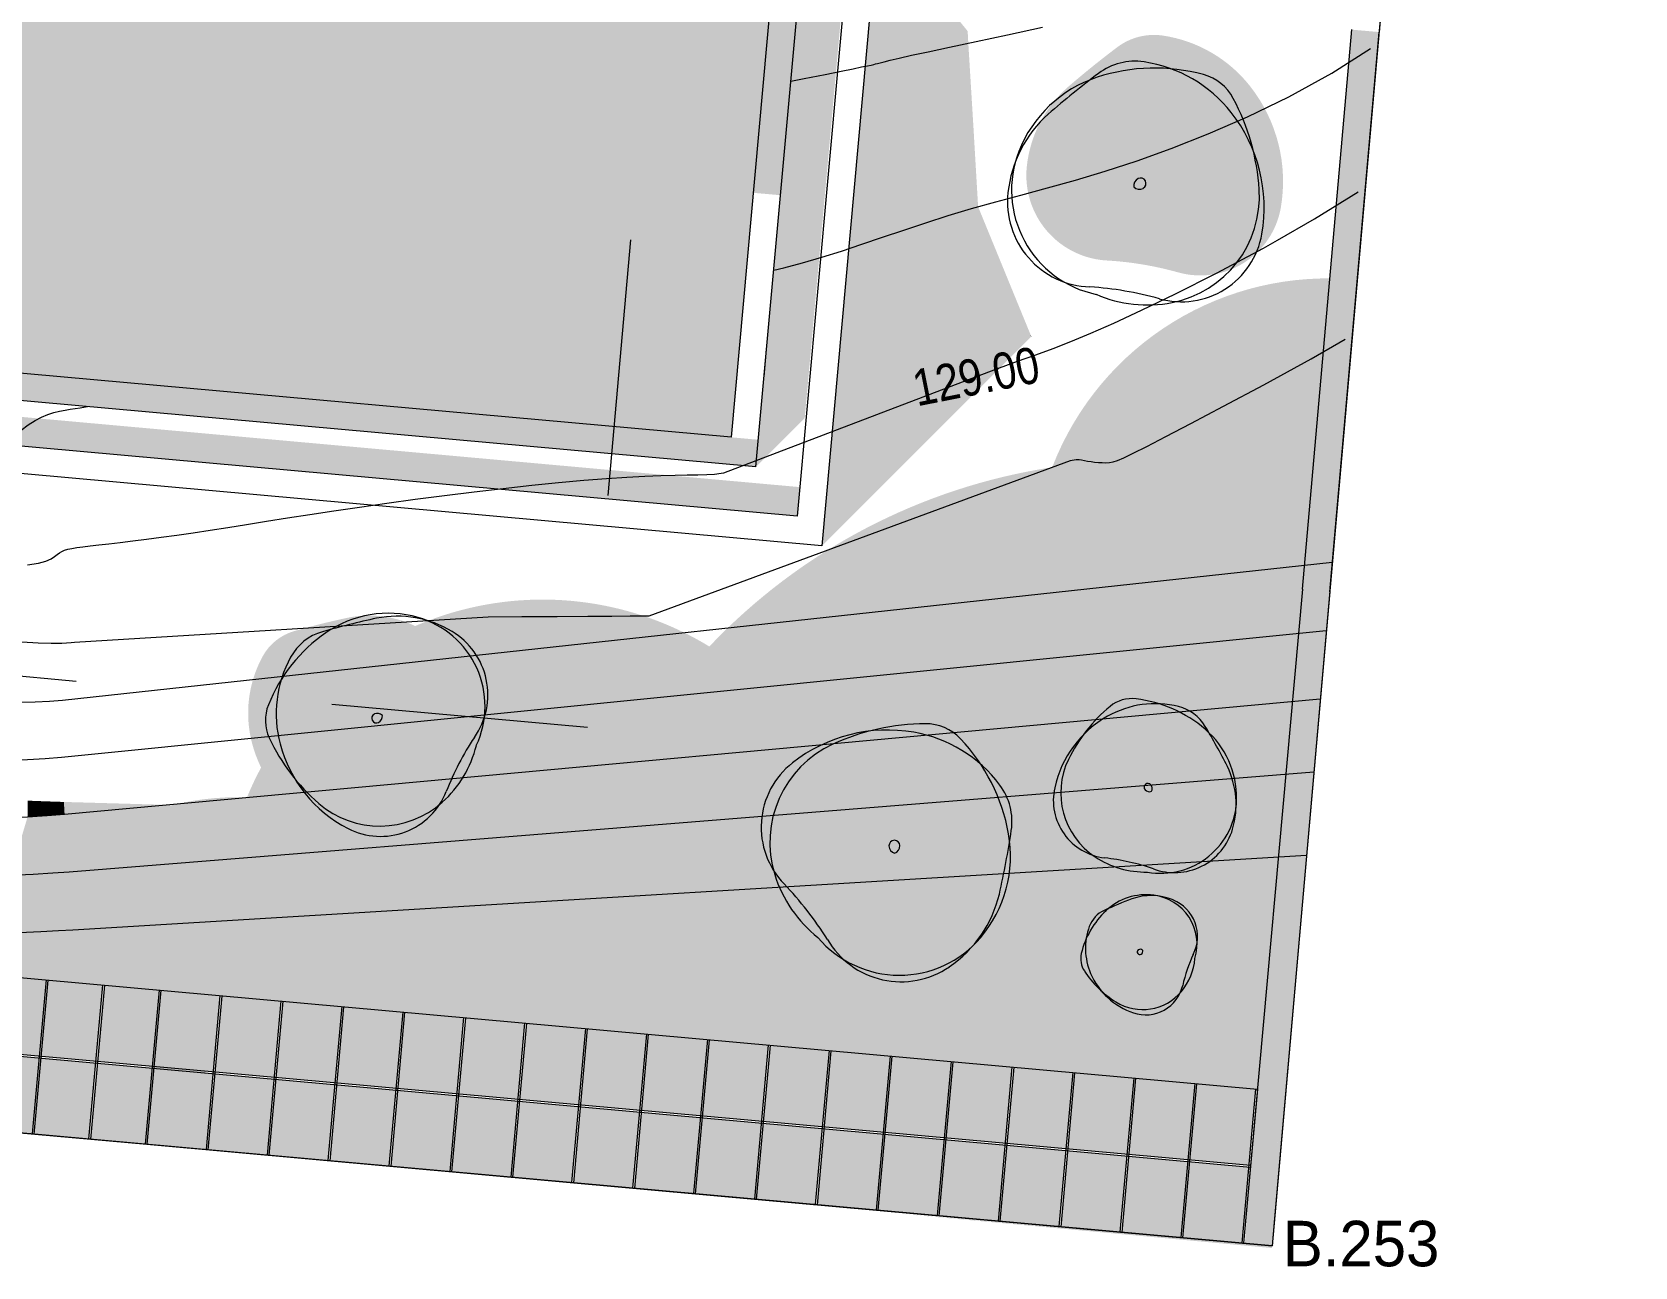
# Model space of a CAD drawing. Header units: centimetres. Extents: x -4381 to 5639, y -3920 to 4826.
# Drawn here: x 181.91 to 190.72, y 55.31 to 62.11 of the extents above; entities that cross this region are included whole.
import ezdxf
from ezdxf.xclip import XClip

# ---------------------------------------------------------------- set-up
doc = ezdxf.new("R2010")
doc.units = ezdxf.units.CM
doc.header["$MEASUREMENT"] = 0
doc.header["$XCLIPFRAME"] = 0
doc.linetypes.add('Dashed', pattern=[0.564444, 0.282222, -0.282222])
for name, color, linetype, lineweight in [('0- COURBES DE NIVEAU_Pen_No__2', 8, 'Continuous', 5), ('0- SITE_Pen_No__101', 252, 'Continuous', 5), ('00-TREES_Pen_No__7', 7, 'Continuous', 5), ('0_Pen_No__1', 7, 'Continuous', 5), ('Cotation Courbes de niveau_Pen_No__7', 7, 'Continuous', 5), ('Dalles_Pen_No__101', 252, 'Continuous', 5), ('Diagramme_Pen_No__1', 7, 'Continuous', 5), ('Mur de clôture_Pen_No__1', 7, 'Continuous', 5), ('Mur de clôture_Pen_No__101', 252, 'Continuous', 5), ('Mur de clôture_Pen_No__7', 7, 'Continuous', 5), ('Structural - Bearing_Pen_No__1', 7, 'Continuous', 5)]:
    doc.layers.add(name, color=color, linetype=linetype, lineweight=lineweight)
for name, color, linetype, lineweight, true_color in [('00-TREES_Pen_No__184', 7, 'Continuous', 5, 0xc5d295), ('00-TREES_Pen_No__185', 7, 'Continuous', 5, 0xbce39b), ('00-TREES_Pen_No__44', 7, 'Continuous', 5, 0x029e21), ('0_Pen_No__102', 7, 'Continuous', 5, 0xcccccc), ('0_Pen_No__58', 7, 'Continuous', 5, 0xdf0000), ('Diagramme_Pen_No__9', 7, 'Continuous', 5, 0x3dad99), ('Mur de clôture_Pen_No__102', 7, 'Continuous', 5, 0xcccccc), ('RECULS_Pen_No__58', 7, 'Continuous', 5, 0xdf0000)]:
    doc.layers.add(name, color=color, linetype=linetype, lineweight=lineweight, true_color=true_color)
doc.layers.add('Drawing & Figure', color=7, linetype='Continuous')
doc.layers.add('Structural - Bearing', color=7, linetype='Continuous')
doc.styles.add('GENERATED_STYLE_2', font='')
doc.styles.get('GENERATED_STYLE_2').set_extended_font_data('Arial Narrow Occidental')

# ---------------------------------------------------------------- blocks, each defined once
blk = doc.blocks.new('Drawing_13_13', base_point=(-54.8524, -87.0921))
at = {"layer": '0- SITE_Pen_No__101', "linetype": 'Continuous', "lineweight": 0, "ltscale": 5, "true_color": 0x262626}
for points in [[(186.4922, 61.917), (186.5046, 61.9195), (186.5642, 62.7155)], [(186.5046, 61.9195), (186.5257, 61.9239), (186.5642, 62.7155)], [(186.5257, 61.9239), (186.5597, 61.9325), (186.5642, 62.7155)], [(186.5642, 62.7155), (186.5597, 61.9325), (186.5739, 61.9365)], [(187.0556, 62.1102), (186.5642, 62.7155), (186.9554, 62.022), (187.0591, 62.0438)], [(186.5642, 62.7155), (186.6295, 61.9505), (186.6785, 61.9619)], [(186.5642, 62.7155), (186.7465, 61.9772), (186.8376, 61.997)], [(186.5642, 62.7155), (186.8376, 61.997), (186.9554, 62.022)], [(186.5739, 61.9365), (186.5959, 61.9423), (186.5642, 62.7155)], [(186.5642, 62.7155), (186.5959, 61.9423), (186.6295, 61.9505)], [(186.6785, 61.9619), (186.7465, 61.9772), (186.5642, 62.7155)], [(186.9554, 62.022), (187.0874, 61.5813), (187.0591, 62.0438)], [(186.6785, 61.9619), (186.6295, 61.9505), (186.9492, 61.0962)], [(186.7465, 61.9772), (186.6785, 61.9619), (186.9492, 61.0962)], [(186.8376, 61.997), (186.7465, 61.9772), (187.0774, 61.1346)], [(187.0774, 61.1346), (186.7465, 61.9772), (186.9492, 61.0962)], [(186.9554, 62.022), (186.8376, 61.997), (187.0774, 61.1346)], [(187.0774, 61.1346), (187.113, 61.1446), (187.0874, 61.5813), (186.9554, 62.022)], [(186.4017, 60.9141), (186.4738, 60.938), (186.4922, 61.917)], [(186.4922, 61.917), (186.4738, 60.938), (186.5876, 60.9767)], [(186.5046, 61.9195), (186.4922, 61.917), (186.7046, 61.0165)], [(186.4922, 61.917), (186.5876, 60.9767), (186.7046, 61.0165)], [(186.5257, 61.9239), (186.5046, 61.9195), (186.7046, 61.0165)], [(186.5597, 61.9325), (186.5257, 61.9239), (186.5494, 61.9296)], [(186.5494, 61.9296), (186.5257, 61.9239), (186.5393, 61.927)], [(186.5393, 61.927), (186.5257, 61.9239), (186.825, 61.0565)], [(186.825, 61.0565), (186.5257, 61.9239), (186.7046, 61.0165)], [(186.5494, 61.9296), (186.5393, 61.927), (186.825, 61.0565)], [(186.5597, 61.9325), (186.5494, 61.9296), (186.825, 61.0565)], [(186.5739, 61.9365), (186.5597, 61.9325), (186.825, 61.0565)], [(186.5959, 61.9423), (186.5739, 61.9365), (186.825, 61.0565)], [(186.6295, 61.9505), (186.5959, 61.9423), (186.825, 61.0565)], [(186.9492, 61.0962), (186.6295, 61.9505), (186.825, 61.0565)], [(187.2164, 60.2541), (186.9492, 61.0962), (186.825, 61.0565)], [(187.0774, 61.1346), (186.9492, 61.0962), (187.3102, 60.3355), (187.3156, 60.3409)], [(186.9492, 61.0962), (187.2164, 60.2541), (187.2359, 60.2612), (187.3102, 60.3355)], [(187.113, 61.1446), (187.0774, 61.1346), (187.3919, 60.4172), (187.404, 60.4293), (187.4003, 60.4436)], [(187.0774, 61.1346), (187.3156, 60.3409), (187.3919, 60.4172)], [(187.1033, 60.2118), (186.7046, 61.0165), (186.5876, 60.9767)], [(187.1033, 60.2118), (186.825, 61.0565), (186.7046, 61.0165)], [(186.825, 61.0565), (187.1033, 60.2118), (187.2164, 60.2541)], [(187.1033, 60.2118), (186.4017, 60.9141), (186.3111, 59.9093)], [(187.1033, 60.2118), (186.4738, 60.938), (186.4017, 60.9141)], [(187.1033, 60.2118), (186.5876, 60.9767), (186.4738, 60.938)], [(187.4056, 60.4309), (187.4003, 60.4436), (187.404, 60.4293)], [(187.1473, 60.1726), (187.1033, 60.2118), (186.2542, 59.2795)], [(186.2542, 59.2795), (187.1033, 60.2118), (186.3111, 59.9093)], [(187.2164, 60.2541), (187.1033, 60.2118), (187.1473, 60.1726), (187.2219, 60.2472)], [(187.2164, 60.2541), (187.2219, 60.2472), (187.2359, 60.2612)], [(181.9678, 57.8756), (181.8872, 57.8787), (181.8872, 57.7898), (181.9956, 57.7967)], [(181.9678, 57.8756), (181.9956, 57.7967), (181.9926, 57.8747)], [(182.0667, 57.8722), (181.9926, 57.8747), (181.9956, 57.7967), (182.0905, 57.8041)], [(182.0667, 57.8722), (182.0905, 57.8041), (182.0867, 57.8716)], [(182.0867, 57.8716), (182.0905, 57.8041), (182.6497, 57.8556)], [(182.1153, 57.488), (183.5502, 57.688), (183.5579, 57.7736), (182.6497, 57.8556), (182.0905, 57.8041)], [(181.8872, 57.7898), (181.7909, 57.4686), (181.9183, 57.4752)], [(181.9183, 57.4752), (181.9956, 57.7967), (181.8872, 57.7898)], [(181.9956, 57.7967), (181.9183, 57.4752), (182.0255, 57.4817)], [(182.0255, 57.4817), (182.0905, 57.8041), (181.9956, 57.7967)], [(182.0905, 57.8041), (182.0255, 57.4817), (182.1153, 57.488)], [(183.5502, 57.688), (182.1153, 57.488), (183.5425, 57.6025)], [(183.5425, 57.6025), (182.1153, 57.488), (183.5337, 57.5053)], [(181.841, 57.1537), (181.9183, 57.4752), (181.7909, 57.4686)], [(181.9183, 57.4752), (181.841, 57.1537), (181.9604, 57.1593)], [(181.9604, 57.1593), (182.0255, 57.4817), (181.9183, 57.4752)], [(182.0255, 57.4817), (181.9604, 57.1593), (182.0567, 57.1643)], [(182.0567, 57.1643), (182.1153, 57.488), (182.0255, 57.4817)], [(182.1153, 57.488), (182.0567, 57.1643), (182.1356, 57.1689)], [(182.1153, 57.488), (182.1356, 57.1689), (184.724, 57.325), (183.5272, 57.433), (183.5337, 57.5053)], [(184.724, 57.325), (182.1356, 57.1689), (183.7679, 56.7321), (188.6541, 56.2913), (188.7256, 57.1019)], [(181.841, 57.1537), (180.8142, 56.9986), (182.6199, 56.8357), (183.357, 56.7692)], [(181.9604, 57.1593), (181.841, 57.1537), (183.357, 56.7692), (183.5248, 56.754)], [(181.9604, 57.1593), (183.5248, 56.754), (183.6588, 56.7419), (182.0567, 57.1643)], [(182.1356, 57.1689), (182.0567, 57.1643), (183.6588, 56.7419), (183.7679, 56.7321)], [(186.6865, 55.6073), (188.728, 55.4185), (188.7291, 55.4311)]]:
    blk.add_hatch(color=250, dxfattribs=at).paths.add_polyline_path(points)
at = {"layer": '00-TREES_Pen_No__184', "linetype": 'Continuous', "ltscale": 5}
blk.add_hatch(color=256, dxfattribs=at).paths.add_polyline_path([(188.8037, 56.2778), (189.1971, 60.7424, 0.337557), (187.5202, 59.7119, 0.166623), (185.6354, 58.7265, 0.461112), (183.0929, 57.8963, 0.32655), (181.6492, 56.9232)])
at = {"layer": '00-TREES_Pen_No__184', "linetype": 'Continuous', "lineweight": 0, "ltscale": 5, "true_color": 0xc0d6a6}
blk.add_hatch(color=9, dxfattribs=at).paths.add_polyline_path([(188.4542, 58.1893, 0.017395), (188.3329, 58.4103, 0.20069), (188.1859, 58.5193, 0.191615), (187.7954, 58.4656, 0.21255), (187.505, 58.0727, 0.444186), (187.7794, 57.687, -0.052301), (188.0473, 57.6268, 0.435859), (188.4831, 57.8457, 0.185878)])
at = {"layer": '00-TREES_Pen_No__185', "linetype": 'Continuous', "lineweight": 0, "ltscale": 5, "true_color": 0xcce9b3}
for points in [[(187.6026, 61.7993, 0.185878), (187.3808, 61.3669, 0.435859), (187.8317, 60.8484, -0.052301), (188.2131, 60.7835, 0.444186), (188.7772, 61.1393, 0.21255), (188.6089, 61.8068, 0.191615), (188.1288, 62.0858, 0.20069), (187.8789, 62.0224, 0.017395)], [(187.8764, 57.3282, 0.017395), (187.7238, 57.265, 0.20069), (187.6423, 57.1769, 0.191615), (187.6495, 56.9188, 0.21255), (187.8848, 56.7016, 0.444186), (188.1556, 56.8529, -0.052301), (188.2139, 57.0231, 0.435859), (188.1023, 57.3226, 0.185878)]]:
    blk.add_hatch(color=254, dxfattribs=at).paths.add_polyline_path(points)
at = {"layer": '00-TREES_Pen_No__44', "linetype": 'Continuous', "lineweight": 0, "ltscale": 5, "true_color": 0xbfe6c6}
for points in [[(183.652, 58.8856, 0.017395), (183.3536, 58.8112, 0.20069), (183.1792, 58.6717, 0.191615), (183.1212, 58.1943, 0.21255), (183.4946, 57.7294, 0.444186), (184.035, 57.9332, -0.052301), (184.1893, 58.2307, 0.435859), (184.0666, 58.813, 0.185878)], [(187.3083, 57.5254, 0.017395), (187.3736, 57.8745, 0.20069), (187.3107, 58.1246, 0.191615), (186.8373, 58.4148, 0.21255), (186.1699, 58.2461, 0.444186), (186.1244, 57.5807, -0.052301), (186.3626, 57.2758, 0.435859), (187.0329, 57.125, 0.185878)]]:
    blk.add_hatch(color=254, dxfattribs=at).paths.add_polyline_path(points)
at = {"layer": '0_Pen_No__102', "linetype": 'Continuous', "ltscale": 5}
for points in [[(181.9507, 56.4743), (181.9884, 56.8926), (181.6876, 56.9198), (181.6499, 56.5015)], [(182.2615, 56.4463), (182.2992, 56.8646), (181.9984, 56.8917), (181.9607, 56.4734)], [(182.5723, 56.4183), (182.61, 56.8366), (182.3092, 56.8637), (182.2714, 56.4454)], [(182.9072, 56.388), (182.9449, 56.8063), (182.6199, 56.8357), (182.5822, 56.4174)], [(183.2421, 56.3578), (183.2798, 56.7761), (182.9549, 56.8054), (182.9171, 56.3871)], [(183.577, 56.3276), (183.6148, 56.7459), (183.2898, 56.7752), (183.2521, 56.3569)], [(183.9119, 56.2974), (183.9497, 56.7157), (183.6247, 56.745), (183.587, 56.3267)], [(184.2469, 56.2672), (184.2846, 56.6855), (183.9596, 56.7148), (183.9219, 56.2965)], [(184.5818, 56.237), (184.6195, 56.6553), (184.2946, 56.6846), (184.2568, 56.2663)], [(184.9167, 56.2067), (184.9545, 56.625), (184.6295, 56.6544), (184.5917, 56.2361)], [(185.2516, 56.1765), (185.2894, 56.5948), (184.9644, 56.6241), (184.9267, 56.2058)], [(185.5866, 56.1463), (185.6243, 56.5646), (185.2993, 56.5939), (185.2616, 56.1756)], [(181.6113, 56.0732), (181.9121, 56.0461), (181.9498, 56.4644), (181.649, 56.4915)], [(185.9215, 56.1161), (185.9592, 56.5344), (185.6343, 56.5637), (185.5965, 56.1454)], [(186.2564, 56.0859), (186.2941, 56.5042), (185.9692, 56.5335), (185.9314, 56.1152)], [(186.5913, 56.0557), (186.6291, 56.474), (186.3041, 56.5033), (186.2664, 56.085)], [(181.922, 56.0452), (182.2228, 56.018), (182.2606, 56.4363), (181.9598, 56.4635)], [(182.2328, 56.0171), (182.5336, 55.99), (182.5714, 56.4083), (182.2705, 56.4354)], [(182.5436, 55.9891), (182.8685, 55.9598), (182.9063, 56.3781), (182.5813, 56.4074)], [(186.9263, 56.0255), (186.964, 56.4438), (186.639, 56.4731), (186.6013, 56.0548)], [(187.2612, 55.9952), (187.2989, 56.4135), (186.9739, 56.4429), (186.9362, 56.0246)], [(187.5961, 55.965), (187.6338, 56.3833), (187.3089, 56.4126), (187.2711, 55.9943)], [(182.8785, 55.9589), (183.2035, 55.9296), (183.2412, 56.3479), (182.9162, 56.3772)], [(183.2134, 55.9287), (183.5384, 55.8994), (183.5761, 56.3177), (183.2512, 56.347)], [(183.5483, 55.8985), (183.8733, 55.8691), (183.911, 56.2874), (183.5861, 56.3168)], [(187.931, 55.9348), (187.9688, 56.3531), (187.6438, 56.3824), (187.6061, 55.9641)], [(188.2659, 55.9046), (188.3037, 56.3229), (187.9787, 56.3522), (187.941, 55.9339)], [(188.6009, 55.8744), (188.6386, 56.2927), (188.3136, 56.322), (188.2759, 55.9037)], [(183.8833, 55.8682), (184.2082, 55.8389), (184.246, 56.2572), (183.921, 56.2865)], [(184.2182, 55.838), (184.5432, 55.8087), (184.5809, 56.227), (184.2559, 56.2563)], [(184.5531, 55.8078), (184.8781, 55.7785), (184.9158, 56.1968), (184.5908, 56.2261)], [(184.888, 55.7776), (185.213, 55.7483), (185.2507, 56.1666), (184.9258, 56.1959)], [(185.223, 55.7474), (185.5479, 55.7181), (185.5857, 56.1364), (185.2607, 56.1657)], [(185.5579, 55.7172), (185.8828, 55.6878), (185.9206, 56.1061), (185.5956, 56.1355)], [(185.8928, 55.6869), (186.2178, 55.6576), (186.2555, 56.0759), (185.9305, 56.1052)], [(186.2277, 55.6567), (186.5527, 55.6274), (186.5904, 56.0457), (186.2655, 56.075)], [(186.5626, 55.6265), (186.8876, 55.5972), (186.9254, 56.0155), (186.6004, 56.0448)], [(186.8976, 55.5963), (187.2225, 55.567), (187.2603, 55.9853), (186.9353, 56.0146)], [(187.2325, 55.5661), (187.5575, 55.5368), (187.5952, 55.9551), (187.2702, 55.9844)], [(187.5674, 55.5359), (187.8924, 55.5065), (187.9301, 55.9248), (187.6052, 55.9542)], [(187.9023, 55.5056), (188.2273, 55.4763), (188.265, 55.8946), (187.9401, 55.9239)], [(188.2373, 55.4754), (188.5622, 55.4461), (188.6, 55.8644), (188.275, 55.8937)]]:
    blk.add_hatch(color=256, dxfattribs=at).paths.add_polyline_path(points)
at = {"layer": 'Dalles_Pen_No__101', "linetype": 'Continuous', "lineweight": 0, "ltscale": 5, "true_color": 0x262626}
for points in [[(185.8918, 59.7138), (186.1598, 59.9818), (186.3942, 62.5803), (186.1524, 62.6021)], [(178.9899, 60.8385), (178.9225, 60.0916), (183.8851, 59.6439), (186.1183, 59.4424), (186.1328, 59.6028), (185.1597, 59.6906), (179.0709, 60.2399), (179.1238, 60.8265)]]:
    blk.add_hatch(color=250, dxfattribs=at).paths.add_polyline_path(points)
at = {"layer": 'Diagramme_Pen_No__9', "linetype": 'Continuous', "lineweight": 0, "ltscale": 5, "true_color": 0x0f2b26}
blk.add_hatch(color=118, dxfattribs=at).paths.add_polyline_path([(179.3569, 60.454), (185.7559, 59.8767), (186.003, 62.6156), (179.604, 63.1929)])
at = {"layer": 'Mur de clôture_Pen_No__101', "linetype": 'Continuous', "lineweight": 0, "ltscale": 5, "true_color": 0x262626}
blk.add_hatch(color=250, dxfattribs=at).paths.add_polyline_path([(182.6199, 56.8357), (182.5436, 55.9891), (182.8585, 56.3041), (182.9042, 56.81)])
at = {"layer": 'Mur de clôture_Pen_No__102', "linetype": 'Continuous', "lineweight": 0, "ltscale": 5, "true_color": 0x666666}
for points in [[(189.3171, 62.1052), (189.1677, 62.1184), (188.8966, 59.0408), (189.046, 59.0276)], [(188.5797, 55.4444), (188.7356, 55.4306), (188.8966, 59.0408), (188.6104, 55.8685)], [(188.7423, 55.5805), (189.046, 59.0276), (188.8966, 59.0408)]]:
    blk.add_hatch(color=251, dxfattribs=at).paths.add_polyline_path(points)
at = {"layer": 'Structural - Bearing', "linetype": 'Continuous', "lineweight": 0, "ltscale": 5, "true_color": 0xffffff}
for points in [[(186.1737, 64.5079), (185.8907, 61.3706), (186.0401, 61.3571), (186.3231, 64.4944)], [(179.1545, 61.8277), (186.0266, 61.2078), (186.0401, 61.3571), (179.168, 61.9771)], [(178.8703, 60.3473), (185.8918, 59.7138), (185.9053, 59.8632), (178.8838, 60.4967)]]:
    blk.add_hatch(color=7, dxfattribs=at).paths.add_polyline_path(points)
at = {"layer": '0- COURBES DE NIVEAU_Pen_No__2', "linetype": 'Continuous', "ltscale": 5, "flags": 128}
for points in [[(186.0831, 61.8343), (186.157, 61.8494), (186.2714, 61.8726), (186.3596, 61.8904), (186.4254, 61.9036), (186.4725, 61.9131), (186.5046, 61.9195), (186.5257, 61.9239), (186.5393, 61.927), (186.5494, 61.9296), (186.5597, 61.9325), (186.5739, 61.9365), (186.5959, 61.9423), (186.6295, 61.9505), (186.6785, 61.9619), (186.7465, 61.9772), (186.8376, 61.997), (186.9554, 62.022), (187.1022, 62.0528), (187.2744, 62.0895), (187.4669, 62.1318)], [(187.0218, 61.118), (187.0774, 61.1346), (187.2101, 61.1717), (187.3485, 61.2087), (187.494, 61.2479), (187.648, 61.2911), (187.8119, 61.3404), (187.9871, 61.3978), (188.175, 61.4652), (188.377, 61.5447), (188.5935, 61.6384), (188.8218, 61.7489), (189.0579, 61.8792), (189.2703, 62.0144)], [(188.7596, 60.9612), (188.9627, 61.0774), (189.2021, 61.227)], [(185.9894, 60.7957), (186.0444, 60.8085), (186.1484, 60.8358), (186.2545, 60.8668), (186.3628, 60.9011), (186.4738, 60.938), (186.5876, 60.9767), (186.7046, 61.0165), (186.825, 61.0565), (186.9492, 61.0962), (187.0218, 61.118)], [(187.1033, 60.2118), (187.2164, 60.2541), (187.3294, 60.295), (187.4298, 60.3309), (187.5252, 60.3657), (187.6235, 60.4035), (187.7323, 60.4485), (187.8593, 60.5045), (188.0121, 60.5758), (188.1986, 60.6663), (188.4237, 60.7795), (188.6813, 60.9164), (188.7596, 60.9612)], [(187.6212, 59.7492), (187.6294, 59.7514), (187.6519, 59.7548), (187.6678, 59.7545), (187.6817, 59.7522), (187.6972, 59.7492), (187.7147, 59.7462), (187.7337, 59.7432), (187.7538, 59.7406), (187.7745, 59.7386), (187.7954, 59.7374), (187.8159, 59.7372), (187.8356, 59.7384), (187.8552, 59.7415), (187.8795, 59.749), (187.9146, 59.7638), (187.9664, 59.7887), (188.041, 59.8266), (188.1444, 59.8805), (188.2826, 59.953), (188.4616, 60.0472), (188.6847, 60.1653), (188.9447, 60.3075), (189.1319, 60.4157)], [(181.8872, 59.1746), (181.9466, 59.1839), (181.9882, 59.1954), (182.0163, 59.2079), (182.0352, 59.2205), (182.0492, 59.2319), (182.0621, 59.2415), (182.0757, 59.2492), (182.0909, 59.2556), (182.1088, 59.2609), (182.1307, 59.2656), (182.1575, 59.27), (182.1903, 59.2744), (182.2303, 59.2792), (182.2784, 59.2848), (182.3341, 59.2913), (182.3969, 59.2987), (182.4662, 59.307), (182.5414, 59.3164), (182.622, 59.3269), (182.7074, 59.3386), (182.7969, 59.3514), (182.8903, 59.3656), (182.988, 59.3809), (183.091, 59.3974), (183.1999, 59.4148), (183.3156, 59.4333), (183.4389, 59.4525), (183.5705, 59.4725), (183.7113, 59.4932), (183.8615, 59.5144), (184.0186, 59.5358), (184.1798, 59.5568), (184.3422, 59.5771), (184.5027, 59.5961), (184.6586, 59.6134), (184.8068, 59.6286), (184.9445, 59.6412), (185.0692, 59.6509), (185.1812, 59.658), (185.2809, 59.663), (185.3692, 59.6664), (185.4467, 59.6685), (185.5141, 59.67), (185.572, 59.6712), (185.6212, 59.6726), (185.6628, 59.6748), (185.7003, 59.6788), (185.7142, 59.6813), (187.1033, 60.2118)], [(180.9511, 59.6175), (181.0611, 59.6193), (181.222, 59.6303), (181.3587, 59.6512), (181.4728, 59.6808), (181.5674, 59.7167), (181.6454, 59.7568), (181.7097, 59.7991), (181.7635, 59.8412), (181.8096, 59.8811), (181.8511, 59.9166), (181.8905, 59.946), (181.9283, 59.9695), (181.9644, 59.988), (181.999, 60.0022), (182.0319, 60.0129), (182.0633, 60.0207), (182.0931, 60.0266), (182.1213, 60.0312), (182.1483, 60.0353), (182.1758, 60.0393), (182.2059, 60.0436), (182.2174, 60.0453)], [(184.419, 58.8897), (184.6038, 58.8909), (184.799, 58.8922), (184.9665, 58.8932), (185.0996, 58.894), (185.2006, 58.8946), (185.274, 58.8949), (185.3047, 58.895), (187.6212, 59.7492)], [(180.9533, 58.4768), (181.0383, 58.4696), (181.2148, 58.4546), (181.3759, 58.4416), (181.5176, 58.4318), (181.6411, 58.4253), (181.7492, 58.4216), (181.8445, 58.4207), (181.9296, 58.4223), (182.0071, 58.4262), (182.0798, 58.4321), (189.0603, 59.1902)], [(180.9116, 58.84), (181.0173, 58.8313), (181.2331, 58.8115), (181.4307, 58.7922), (181.6025, 58.7753), (181.7432, 58.7621), (181.8557, 58.7527), (181.9453, 58.7467), (182.017, 58.744), (182.0759, 58.7444), (182.1273, 58.7475), (182.1448, 58.7495), (184.419, 58.8897)]]:
    blk.add_lwpolyline(points, dxfattribs=at)
for points in [[(177.4501, 57.3021, 0.066892), (181.0121, 58.1162), (181.1493, 58.1079), (181.292, 58.1016), (181.4265, 58.0979), (181.5531, 58.0966), (181.672, 58.0975), (181.7832, 58.1003), (181.887, 58.1049), (181.9835, 58.1109), (182.0729, 58.1182), (189.0272, 58.8145)], [(178.541, 57.2037, 0.030942), (180.972, 57.7732), (181.0663, 57.7713), (181.2119, 57.7705), (181.357, 57.7715), (181.4994, 57.7742), (181.6368, 57.7783), (181.7669, 57.7836), (181.8872, 57.7898), (181.9956, 57.7967), (182.0905, 57.8041), (188.9942, 58.4395)], [(179.4267, 57.1238, 0.010633), (180.811, 57.4409), (180.8407, 57.441), (180.9973, 57.4431), (181.1609, 57.4464), (181.3269, 57.4509), (181.4905, 57.4563), (181.6467, 57.4623), (181.7909, 57.4686), (181.9183, 57.4752), (182.0255, 57.4817), (182.1153, 57.488), (188.9587, 58.037)], [(180.2539, 57.0491, 0.003202), (180.4143, 57.1055), (180.4695, 57.1068), (180.6151, 57.1107), (180.7826, 57.1157), (180.9648, 57.1214), (181.1544, 57.1277), (181.3441, 57.1343), (181.5266, 57.141), (181.6946, 57.1475), (181.841, 57.1537), (181.9604, 57.1593), (182.0567, 57.1643), (182.1356, 57.1689), (188.9183, 57.5782)]]:
    blk.add_lwpolyline(points, format="xyb", dxfattribs=at)
at = {"layer": '00-TREES_Pen_No__7', "linetype": 'Continuous', "ltscale": 5}
for centre, radius, start, end in [((190.8425, 57.796), 5.1058, 126.9255, 130.91166), ((188.0844, 60.8894), 1.0176, 74.74222, 108.17895), ((187.9759, 61.6106), 0.3342, 81.53378, 126.9255), ((187.9145, 61.1982), 0.7511, 38.14476, 81.53378), ((188.2826, 61.616), 0.2645, 28.06277, 74.74222), ((187.9834, 61.1968), 0.6941, 108.17895, 158.76596), ((187.4291, 61.161), 1.2317, 3.61291, 28.06277), ((187.9494, 61.1504), 0.6762, 131.79169, 173.91117), ((187.8396, 61.1394), 0.8463, 350.14622, 38.14476), ((187.8825, 61.236), 0.5858, 158.76596, 258.05387), ((188.0118, 61.2609), 0.0431, 116.54209, 189.52808), ((188, 61.284), 0.0431, 224.59159, 297.5388), ((188.006, 61.2725), 0.0301, 297.53879, 116.54209), ((187.7434, 61.1724), 0.469, 173.91117, 268.11274), ((188.0651, 61.2012), 0.5944, 281.06886, 3.61291), ((188.2306, 61.0715), 0.4494, 254.34579, 350.14622), ((187.609, 58.853), 1.8545, 74.34579, 86.32136), ((188.043, 61.3142), 0.7096, 246.6069, 281.06886), ((184.7257, 54.5564), 4.422, 102.0009, 105.98705), ((183.8694, 58.3078), 0.6011, 74.14659, 124.7336), ((183.9192, 58.3071), 0.5856, 59.00138, 101.12086), ((183.895, 58.398), 0.5073, 334.85869, 74.14659), ((184.0291, 58.0775), 0.8813, 124.7336, 158.17033), ((183.5875, 58.5291), 0.2894, 105.98705, 151.37878), ((184.0116, 58.4609), 0.4062, 324.79982, 59.00138), ((183.9044, 58.3562), 0.6505, 151.37878, 194.7678), ((187.9583, 58.2524), 0.1877, 82.93018, 129.60963), ((187.8925, 57.7219), 0.7223, 49.49345, 82.93018), ((183.4235, 58.3201), 0.229, 158.17033, 204.84978), ((183.8053, 58.3318), 0.0261, 116.37046, 295.37376), ((183.8103, 58.3217), 0.0374, 43.38447, 116.37046), ((183.8005, 58.3419), 0.0374, 295.37376, 8.32096), ((188.1206, 57.82), 0.6007, 119.52764, 167.52618), ((188.396, 57.7235), 0.8742, 129.60963, 154.05949), ((188.0873, 57.8788), 0.5331, 76.13862, 119.52764), ((188.1582, 58.1661), 0.2372, 30.7469, 76.13862), ((186.6149, 57.4209), 0.8463, 80.18538, 128.18391), ((186.8288, 57.0697), 1.2317, 90.26737, 114.71723), ((186.6312, 57.5147), 0.7511, 36.79636, 80.18538), ((186.8243, 58.037), 0.2645, 43.58792, 90.26737), ((188.0416, 57.8964), 0.4926, 358.90644, 49.49345), ((185.2475, 56.4346), 3.6239, 26.76075, 30.7469), ((184.1837, 58.6721), 1.0667, 204.84978, 229.29964), ((183.9842, 58.3772), 0.7329, 194.7678, 242.76633), ((183.7572, 58.328), 0.6146, 311.84369, 346.30565), ((185.6843, 57.3424), 1.6062, 146.59119, 158.56676), ((186.5623, 57.6486), 0.5944, 114.71723, 197.26128), ((186.2787, 57.5177), 1.0176, 10.15118, 43.58792), ((186.3696, 57.7328), 0.4494, 128.18391, 223.98435), ((187.9892, 57.9213), 0.4219, 154.05949, 236.60354), ((188.0515, 57.8568), 0.4799, 343.76123, 25.88071), ((183.8269, 58.0716), 0.3892, 242.76633, 338.56676), ((186.965, 57.7644), 0.3342, 351.40463, 36.79636), ((187.8455, 57.8808), 0.319, 167.52618, 263.32661), ((188.0472, 57.9522), 0.0214, 41.13031, 220.13361), ((188.0543, 57.9582), 0.0306, 220.13361, 293.08081), ((188.0403, 57.9462), 0.0306, 328.14432, 41.13031), ((183.8238, 58.2537), 0.5148, 229.29964, 311.84369), ((188.1185, 57.895), 0.4158, 259.61853, 358.90644), ((188.1927, 57.8157), 0.3329, 249.55966, 343.76123), ((186.6531, 57.6305), 0.0301, 1.78805, 180.79134), ((186.5972, 57.5747), 0.6941, 319.56418, 10.15118), ((182.247, 58.4775), 5.1058, 347.41848, 351.40463), ((186.6661, 57.6307), 0.0431, 180.79134, 253.73855), ((186.6401, 57.6301), 0.0431, 288.80206, 1.78805), ((188.0342, 57.9896), 0.5036, 236.60354, 271.0655), ((187.6555, 56.2567), 1.3163, 71.35104, 83.32661), ((186.6723, 57.6828), 0.7096, 197.26128, 231.72324), ((184.7118, 56.1328), 1.8545, 32.00877, 43.98435), ((186.5725, 57.5228), 0.6762, 304.41896, 346.53845), ((188.7913, 55.1143), 2.3749, 110.52544, 114.51159), ((188.0378, 57.0386), 0.3229, 82.67114, 133.25814), ((188.0643, 57.0422), 0.3145, 67.52592, 109.64541), ((188.0442, 57.0886), 0.2725, 343.38323, 82.67114), ((188.1011, 57.1313), 0.2181, 333.32436, 67.52592), ((188.1409, 56.929), 0.4733, 133.25814, 166.69488), ((187.8704, 57.1337), 0.1554, 114.51159, 159.90332), ((186.6796, 57.5045), 0.5858, 220.27627, 319.56418), ((186.6897, 57.3518), 0.469, 210.2174, 304.41896), ((188.0526, 57.0671), 0.3494, 159.90332, 203.29234), ((187.8, 57.0097), 0.123, 166.69488, 213.37432), ((188.0019, 57.0462), 0.014, 124.89501, 303.8983), ((188.0053, 57.0413), 0.0201, 51.90901, 124.89501), ((187.9985, 57.0513), 0.0201, 303.8983, 16.84551), ((189.0786, 56.6704), 0.8626, 155.11573, 167.09131), ((188.1757, 57.2571), 0.5729, 213.37432, 237.82418), ((187.9766, 57.0404), 0.3301, 320.36824, 354.83019), ((188.0932, 57.0846), 0.3936, 203.29234, 251.29087), ((188.034, 56.9098), 0.209, 251.29087, 347.09131), ((188.0179, 57.0062), 0.2765, 237.82418, 320.36824)]:
    blk.add_arc(centre, radius, start, end, dxfattribs=at)
at = {"layer": '0_Pen_No__1', "linetype": 'Continuous', "ltscale": 5, "flags": 128}
for points in [[(186.1658, 62.7515), (186.5642, 62.7155), (186.2542, 59.2795), (178.7597, 59.9556), (178.8405, 60.852)], [(186.1524, 62.6021), (186.4014, 62.5796), (186.1183, 59.4424), (178.9225, 60.0916), (178.9899, 60.8385)]]:
    blk.add_lwpolyline(points, dxfattribs=at)
at = {"layer": '0_Pen_No__58', "linetype": 'Continuous', "ltscale": 5, "flags": 128}
blk.add_lwpolyline([(188.7291, 55.4311), (168.3329, 57.2712), (170.018, 75.9523), (190.7243, 78.0774), (188.7291, 55.4311)], close=True, dxfattribs=at)
at = {"layer": 'Diagramme_Pen_No__1', "linetype": 'Continuous', "ltscale": 5}
blk.add_line((186.003, 62.6156), (185.7559, 59.8767), dxfattribs=at)
at = {"layer": 'Mur de clôture_Pen_No__1', "linetype": 'Continuous', "ltscale": 5}
for p, q in [((188.8966, 59.0408), (189.1677, 62.1184)), ((189.046, 59.0276), (189.3171, 62.1052)), ((176.3945, 57.3973), (188.6486, 56.2918)), ((176.3559, 56.969), (188.6099, 55.8635)), ((176.3568, 56.979), (188.6108, 55.8735)), ((181.9884, 56.8926), (181.9121, 56.0461)), ((181.9984, 56.8917), (181.922, 56.0452)), ((182.2992, 56.8646), (182.2228, 56.018)), ((182.3092, 56.8637), (182.2328, 56.0171)), ((182.61, 56.8366), (182.5336, 55.99)), ((182.6199, 56.8357), (182.5436, 55.9891)), ((182.6199, 56.8357), (182.5436, 55.9891)), ((182.9449, 56.8063), (182.8685, 55.9598)), ((182.9549, 56.8054), (182.8785, 55.9589)), ((183.2798, 56.7761), (183.2035, 55.9296)), ((183.2898, 56.7752), (183.2134, 55.9287)), ((183.6148, 56.7459), (183.5384, 55.8994)), ((183.6247, 56.745), (183.5483, 55.8985)), ((183.9497, 56.7157), (183.8733, 55.8691)), ((183.9596, 56.7148), (183.8833, 55.8682)), ((184.2846, 56.6855), (184.2082, 55.8389)), ((184.2946, 56.6846), (184.2182, 55.838)), ((184.6195, 56.6553), (184.5432, 55.8087)), ((184.6295, 56.6544), (184.5531, 55.8078)), ((184.9545, 56.625), (184.8781, 55.7785)), ((184.9644, 56.6241), (184.888, 55.7776)), ((185.2894, 56.5948), (185.213, 55.7483)), ((185.2993, 56.5939), (185.223, 55.7474)), ((176.1688, 56.5642), (182.5436, 55.9891)), ((185.6243, 56.5646), (185.5479, 55.7181)), ((185.6343, 56.5637), (185.5579, 55.7172)), ((185.9592, 56.5344), (185.8828, 55.6878)), ((185.9692, 56.5335), (185.8928, 55.6869)), ((186.2941, 56.5042), (186.2178, 55.6576)), ((186.3041, 56.5033), (186.2277, 55.6567)), ((186.6291, 56.474), (186.5527, 55.6274)), ((186.639, 56.4731), (186.5626, 55.6265)), ((186.964, 56.4438), (186.8876, 55.5972)), ((186.9739, 56.4429), (186.8976, 55.5963)), ((187.2989, 56.4135), (187.2225, 55.567)), ((187.3089, 56.4126), (187.2325, 55.5661)), ((187.6338, 56.3833), (187.5575, 55.5368)), ((187.6438, 56.3824), (187.5674, 55.5359)), ((187.9688, 56.3531), (187.8924, 55.5065)), ((187.9787, 56.3522), (187.9023, 55.5056)), ((188.3037, 56.3229), (188.2273, 55.4763)), ((188.3136, 56.322), (188.2373, 55.4754)), ((188.6386, 56.2927), (188.5622, 55.4461)), ((188.6486, 56.2918), (188.5722, 55.4452)), ((185.6808, 55.7061), (188.7288, 55.4311)), ((188.7423, 55.5805), (188.7288, 55.4311))]:
    blk.add_line(p, q, dxfattribs=at)
at = {"layer": 'Mur de clôture_Pen_No__7', "linetype": 'Continuous', "ltscale": 5}
for p, q in [((189.6208, 65.5524), (189.3171, 62.1052)), ((188.8966, 59.0408), (188.5722, 55.4452)), ((189.046, 59.0276), (188.7423, 55.5805)), ((182.5436, 55.9891), (185.6808, 55.7061))]:
    blk.add_line(p, q, dxfattribs=at)
at = {"layer": 'RECULS_Pen_No__58', "linetype": 'Dashed', "ltscale": 5, "flags": 128}
blk.add_lwpolyline([(184.9647, 58.2808), (172.5413, 59.4016), (173.7057, 72.3097), (186.3147, 73.6038)], close=True, dxfattribs=at)
at = {"layer": 'Structural - Bearing_Pen_No__1', "linetype": 'Continuous', "ltscale": 5}
for p, q in [((185.8918, 59.7138), (186.3051, 64.2952)), ((185.7559, 59.8767), (179.3569, 60.454)), ((185.8918, 59.7138), (179.194, 60.3181)), ((185.9367, 60.2118), (185.9502, 60.3612))]:
    blk.add_line(p, q, dxfattribs=at)
at = {"layer": 'Cotation Courbes de niveau_Pen_No__7', "linetype": 'Continuous', "insert": (186.758, 60.1432), "char_height": 0.200012, "attachment_point": 4, "rotation": 11.21098, "style": 'GENERATED_STYLE_2'}
blk.add_mtext('\\A1;{\\fArial Narrow Occidental|b0|i0|c0|p34;129.00}', dxfattribs=at)
at = {"layer": 'RECULS_Pen_No__58', "linetype": 'Continuous', "insert": (189.2187, 55.4414), "char_height": 0.25, "attachment_point": 5, "style": 'GENERATED_STYLE_2'}
blk.add_mtext('\\A1;{\\W1.150000x;\\fArial Narrow Occidental|b0|i0|c0|p34;B.253}', dxfattribs=at)

msp = doc.modelspace()

# ---------------------------------------------------------------- block references
at = {"layer": 'Drawing & Figure', "color": 151, "linetype": 'Continuous', "lineweight": 5, "ltscale": 10, "true_color": 0x80c2ff}
ref = msp.add_blockref('Drawing_13_13', (-54.85237, -87.09209), dxfattribs=at)
XClip(ref).set_block_clipping_path([(166.1260505706, 54.1059969298), (191.9907812231, 80.1417166121)])

doc.saveas('drawing.dxf')
